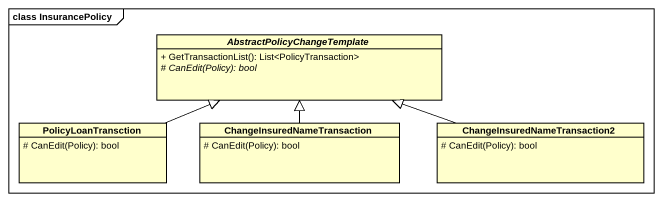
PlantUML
@startuml
mainframe class InsurancePolicy
hide circle
hide empty members
skinparam classAttributeIconSize 0
abstract class AbstractPolicyChangeTemplate {
  + GetTransactionList(): List<PolicyTransaction>
  {abstract} # CanEdit(Policy): bool
}
class PolicyLoanTransction {
  # CanEdit(Policy): bool
}
class ChangeInsuredNameTransaction {
  # CanEdit(Policy): bool
}
class "ChangeInsuredNameTransaction2" as ChangeInsuredNameTransaction_2 {
  # CanEdit(Policy): bool
}
PolicyLoanTransction -right-|> AbstractPolicyChangeTemplate
ChangeInsuredNameTransaction -up-|> AbstractPolicyChangeTemplate
ChangeInsuredNameTransaction_2 -left-|> AbstractPolicyChangeTemplate
@enduml
